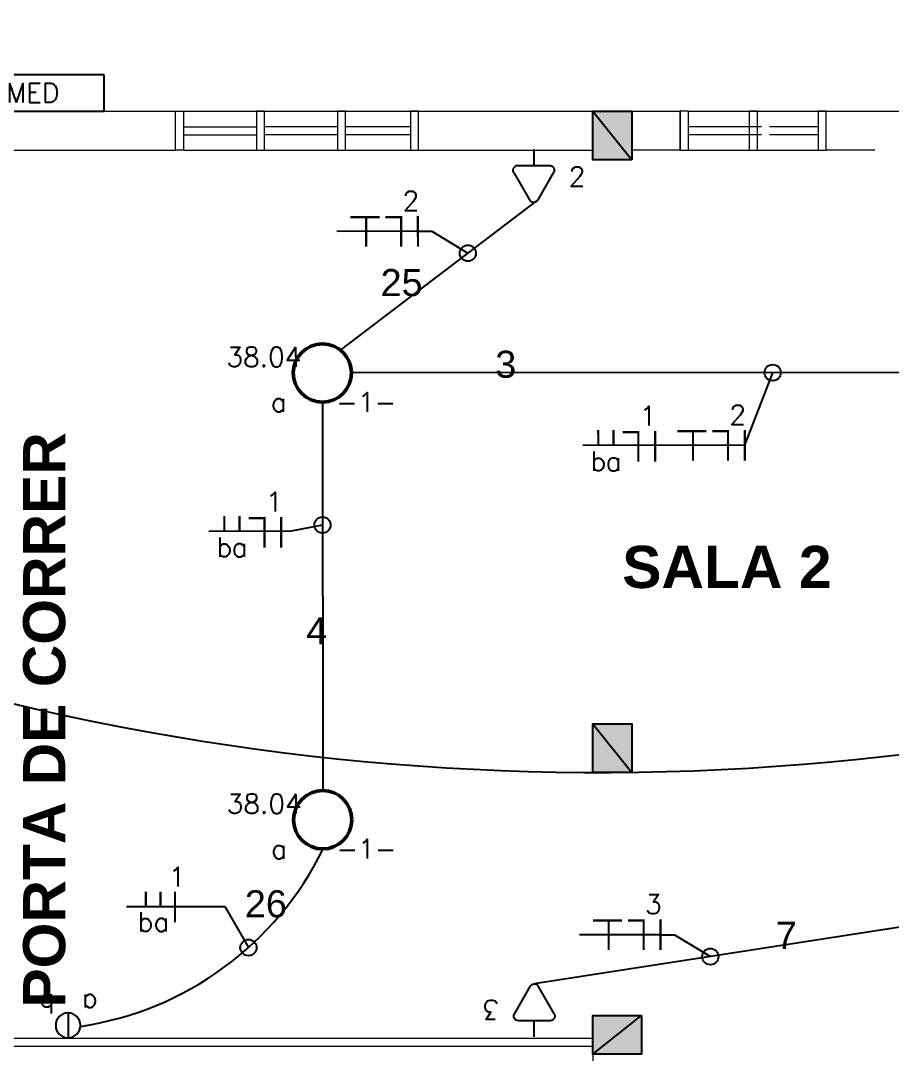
# Model space of a CAD drawing. Header units: millimetres. Extents: x 4360 to 8806, y 1896 to 3880.
# Drawn here: x 4423.96 to 4429.33, y 1906.6 to 1912.98 of the extents above; entities that cross this region are included whole.
import ezdxf
from ezdxf.enums import TextEntityAlignment as Align

# ---------------------------------------------------------------- set-up
doc = ezdxf.new("R2010")
doc.units = ezdxf.units.MM
doc.linetypes.add('ACAD_ISO03W100', pattern=[30, 12, -18])
doc.linetypes.add('Contínuo', pattern=[0])
for name, color, linetype, lineweight in [('C-Paredes-Acessorios', 20, 'Continuous', 5), ('C-Texto', 4, 'Continuous', 9), ('ILUMINAÇÃO', 1, 'Contínuo', 50), ('Quadros', 1, 'Continuous', 25), ('TOMADAS', 1, 'Continuous', 25)]:
    doc.layers.add(name, color=color, linetype=linetype, lineweight=lineweight)
doc.layers.add('C-Pilares', color=7, linetype='Continuous', plot=False)
for name, color, linetype in [('CIRCUITOS', 255, 'Continuous'), ('Eletrodutos', 4, 'Continuous'), ('INTERRUPTORES', 1, 'Continuous')]:
    doc.layers.add(name, color=color, linetype=linetype)
doc.styles.add('BOLD', font='arialbd.ttf')
doc.styles.add('RomanS', font='romans.shx')
doc.styles.get("Standard").update_dxf_attribs({"font": 'arial.ttf'})

# ---------------------------------------------------------------- blocks, each defined once
blk = doc.blocks.new('A$C2A3D30EB')
at = {"layer": 'C-Pilares'}
for color, points in [(6, [(0, 0), (24, 30), (0, 30)]), (6, [(24, 30), (0, 30), (0, 0)]), (135, [(24, 30), (0, 0), (24, 0)])]:
    blk.add_hatch(color=color, dxfattribs=at).paths.add_polyline_path(points)
blk.add_line((24, 30), (0, 0), dxfattribs=at)
at = {"layer": 'C-Pilares', "color": 7}
blk.add_lwpolyline([(0, 0), (24, 0), (24, 30), (0, 30)], close=True, dxfattribs=at)
blk = doc.blocks.new('TEBAI01')
for p, q in [((-1.617, 1.949), (-0.353, 4.139)), ((0.353, 4.139), (1.631, 1.925)), ((-1.297, 1.32), (1.28, 1.32)), ((0, 0), (0, 1.32))]:
    blk.add_line(p, q)
for centre, start, end in [((0, 3.967), 26.04787, 153.95213), ((-1.302, 1.713), 143.13324, 270.77697), ((1.3, 1.713), 267.18113, 32.56886)]:
    blk.add_arc(centre, 0.393, start, end)
at = {"style": 'RomanS', "flags": 8}
for tag, p in [('020', (-5.031, 2.198)), ('001', (3.561, 2.226))]:
    blk.add_attdef(tag, text='', height=1.6, dxfattribs=at).set_placement(p, align=Align.MIDDLE_CENTER)
blk = doc.blocks.new('A$C0BD3781F')
blk.add_circle((0.36, 0.36), 0.36)
at = {"style": 'RomanS', "flags": 8}
for tag, p in [('001', (0.188, 0.472)), ('009', (0.502, 0.474)), ('020', (0.356, 0.232))]:
    blk.add_attdef(tag, text='', height=0.16, dxfattribs=at).set_placement(p, align=Align.MIDDLE_CENTER)
blk = doc.blocks.new('IR2S02')
blk.add_line((0, 0), (0, 2.034))
blk.add_circle((0, 1.017), 1.017)
at = {"style": 'RomanS', "flags": 8}
for tag, p in [('030', (-1.743, 2.296)), ('009', (1.811, 2.295))]:
    blk.add_attdef(tag, text='', height=1.6, dxfattribs=at).set_placement(p, align=Align.MIDDLE_CENTER)
blk = doc.blocks.new('FNT')
at = {"const_width": 0.24}
for points in [[(0.12, 1.68), (0.12, -1.68)], [(1.84, 1.56), (3.68, 1.56)], [(1.96, 1.44), (1.96, -1.68)], [(4.32, 1.56), (7.52, 1.56)], [(5.8, 1.44), (5.8, -1.68)]]:
    blk.add_lwpolyline(points, dxfattribs=at)
at = {"style": 'RomanS', "flags": 8}
blk.add_attdef('001', text='', height=1.6, dxfattribs=at).set_placement((0.89, 3.34), align=Align.MIDDLE_CENTER)
blk = doc.blocks.new('A$C27EA2FDF')
at = {"const_width": 0.009}
for points in [[(0.0398, 0.126), (0.0398, 0)], [(0.1043, 0.1215), (0.1733, 0.1215)], [(0.1088, 0.117), (0.1088, 0)]]:
    blk.add_lwpolyline(points, dxfattribs=at)
at = {"style": 'RomanS', "flags": 8}
blk.add_attdef('001', text='', height=0.06, dxfattribs=at).set_placement((0.0686, 0.1884), align=Align.MIDDLE_CENTER)
blk = doc.blocks.new('FRRR')
at = {"const_width": 0.24}
blk.add_lwpolyline([(1.72, 1.68), (1.72, 0)], dxfattribs=at)
at = {"style": 'RomanS', "flags": 8}
blk.add_attdef('009', text='', height=1.6, dxfattribs=at).set_placement((1.72, -1.67), align=Align.MIDDLE_CENTER)
blk = doc.blocks.new('FRR')
at = {"const_width": 0.24}
for points in [[(0.12, 1.68), (0.12, -1.68)], [(1.72, 1.68), (1.72, 0)], [(3.32, 1.68), (3.32, 0)]]:
    blk.add_lwpolyline(points, dxfattribs=at)
at = {"style": 'RomanS', "flags": 8}
for tag, p in [('001', (-0.1, 3.31)), ('009', (1.63, -1.63)), ('030', (3.37, -1.63))]:
    blk.add_attdef(tag, text='', height=1.6, dxfattribs=at).set_placement(p, align=Align.MIDDLE_CENTER)
blk = doc.blocks.new('A$C4C292237')
at = {"linetype": 'Continuous'}
for p, q in [((1.1, 0.5727), (0, 0.5727)), ((0, 0.5727), (0, 0.2727)), ((1.1, 0.2727), (1.1, 0.5727)), ((0, 0.2727), (1.1, 0.2727))]:
    blk.add_line(p, q, dxfattribs=at)
at = {"linetype": 'Continuous', "style": 'RomanS'}
blk.add_text('MED', height=0.16, dxfattribs=at).set_placement((0.294, 0.3454))
at = {"linetype": 'Continuous', "style": 'RomanS', "flags": 8}
blk.add_attdef('002', text='', height=0.16, dxfattribs=at).set_placement((0.5252, 0.7424), align=Align.MIDDLE_CENTER)
blk.add_attdef('020', text='', height=0.16, dxfattribs=at).set_placement((0.5393, 0.08), align=Align.MIDDLE_RIGHT)

msp = doc.modelspace()

# ---------------------------------------------------------------- linework, layer by layer
at = {"layer": 'C-Paredes-Acessorios'}
for p, q in [((4422.56946, 1912.41768), (4424.90946, 1912.41768)), ((4424.90946, 1912.17768), (4424.90946, 1912.41768)), ((4424.95946, 1912.41768), (4426.40946, 1912.41768)), ((4426.40946, 1912.41768), (4428.02446, 1912.41768)), ((4426.40946, 1912.17768), (4426.40946, 1912.41768)), ((4428.02446, 1912.17768), (4428.02446, 1912.41768)), ((4428.02446, 1912.17768), (4428.02446, 1912.41768)), ((4428.02446, 1912.17768), (4428.02446, 1912.41768)), ((4428.02446, 1912.17768), (4428.02446, 1912.41768)), ((4428.02446, 1912.17768), (4428.02446, 1912.41768)), ((4428.02446, 1912.17768), (4428.02446, 1912.41768)), ((4428.02446, 1912.17768), (4428.02446, 1912.41768)), ((4428.02446, 1912.17768), (4428.02446, 1912.41768)), ((4428.02446, 1912.17768), (4428.02446, 1912.41768)), ((4428.02446, 1912.17768), (4428.02446, 1912.41768)), ((4428.02446, 1912.17768), (4428.02446, 1912.41768)), ((4428.02446, 1912.17768), (4428.02446, 1912.41768)), ((4428.02446, 1912.17768), (4428.02446, 1912.41768)), ((4428.02446, 1912.17768), (4428.02446, 1912.41768)), ((4428.02446, 1912.17768), (4428.02446, 1912.41768)), ((4428.02446, 1912.17768), (4428.02446, 1912.41768)), ((4428.02446, 1912.17768), (4428.02446, 1912.41768)), ((4428.04946, 1912.41768), (4428.04946, 1912.41768)), ((4428.04946, 1912.41768), (4428.04946, 1912.41768)), ((4428.04946, 1912.41768), (4428.04946, 1912.41768)), ((4428.04946, 1912.41768), (4428.04946, 1912.41768)), ((4428.04946, 1912.41768), (4428.04946, 1912.41768)), ((4428.04946, 1912.41768), (4428.04946, 1912.41768)), ((4428.07446, 1912.41768), (4428.92446, 1912.41768)), ((4428.92446, 1912.41768), (4430.48946, 1912.41768)), ((4428.92446, 1912.17768), (4428.92446, 1912.41768)), ((4428.92446, 1912.17768), (4428.92446, 1912.41768)), ((4428.92446, 1912.17768), (4428.92446, 1912.41768)), ((4428.92446, 1912.17768), (4428.92446, 1912.41768)), ((4428.92446, 1912.17768), (4428.92446, 1912.41768)), ((4428.92446, 1912.17768), (4428.92446, 1912.41768)), ((4424.95946, 1912.32268), (4425.40946, 1912.32268)), ((4425.90946, 1912.32268), (4425.45946, 1912.32268)), ((4426.35946, 1912.32268), (4425.95946, 1912.32268)), ((4428.09946, 1912.32268), (4428.07446, 1912.32268)), ((4424.95946, 1912.27268), (4425.40946, 1912.27268)), ((4425.90946, 1912.27268), (4425.45946, 1912.27268)), ((4426.35946, 1912.27268), (4425.95946, 1912.27268)), ((4428.09946, 1912.27268), (4428.07446, 1912.27268)), ((4423.88446, 1912.17768), (4424.90946, 1912.17768)), ((4424.95946, 1912.17768), (4426.40946, 1912.17768)), ((4426.40946, 1912.17768), (4427.48446, 1912.17768)), ((4428.02446, 1912.17768), (4427.72446, 1912.17768)), ((4428.04946, 1912.17768), (4428.04946, 1912.17768)), ((4428.07446, 1912.17768), (4428.92446, 1912.17768)), ((4429.22446, 1912.17768), (4428.92446, 1912.17768)), ((4427.48446, 1906.83768), (4427.48446, 1905.52268)), ((4421.66446, 1906.69768), (4427.48446, 1906.69768)), ((4421.66446, 1906.64768), (4427.48446, 1906.64768))]:
    msp.add_line(p, q, dxfattribs=at)
at = {"layer": 'C-Paredes-Acessorios', "linetype": 'ACAD_ISO03W100'}
for p, q in [((4428.52446, 1912.32268), (4428.07446, 1912.32268)), ((4428.87446, 1912.32268), (4428.57446, 1912.32268)), ((4428.52446, 1912.27268), (4428.07446, 1912.27268)), ((4428.87446, 1912.27268), (4428.57446, 1912.27268))]:
    msp.add_line(p, q, dxfattribs=at)
at = {"layer": 'C-Paredes-Acessorios', "color": 3}
for points in [[(4424.90946, 1912.41768), (4424.95946, 1912.41768), (4424.95946, 1912.17768), (4424.90946, 1912.17768)], [(4424.90946, 1912.41768), (4424.90946, 1912.41768), (4424.95946, 1912.41768), (4424.95946, 1912.17768), (4424.90946, 1912.17768)], [(4426.40946, 1912.41768), (4426.35946, 1912.41768), (4426.35946, 1912.17768), (4426.40946, 1912.17768)]]:
    msp.add_lwpolyline(points, dxfattribs=at)
for points in [[(4425.45946, 1912.17768), (4425.45946, 1912.41768), (4425.40946, 1912.41768), (4425.40946, 1912.17768)], [(4425.95946, 1912.17768), (4425.95946, 1912.41768), (4425.90946, 1912.41768), (4425.90946, 1912.17768)], [(4428.07446, 1912.17768), (4428.07446, 1912.41768), (4428.02446, 1912.41768), (4428.02446, 1912.17768)], [(4428.49946, 1912.17768), (4428.49946, 1912.41768), (4428.44946, 1912.41768), (4428.44946, 1912.17768)], [(4428.92446, 1912.17768), (4428.92446, 1912.41768), (4428.87446, 1912.41768), (4428.87446, 1912.17768)]]:
    msp.add_lwpolyline(points, close=True, dxfattribs=at)
at = {"layer": 'CIRCUITOS'}
for p, q in [((4426.40582, 1911.67712), (4425.90648, 1911.67679)), ((4426.40582, 1911.67712), (4426.49215, 1911.67718)), ((4426.49215, 1911.67718), (4426.71377, 1911.54199)), ((4428.42205, 1910.35625), (4428.5943, 1910.80462)), ((4428.42205, 1910.35625), (4427.42335, 1910.35557)), ((4425.61622, 1909.82547), (4425.81722, 1909.86453)), ((4425.61622, 1909.82547), (4425.11687, 1909.82513)), ((4425.21504, 1907.51003), (4425.36017, 1907.25642)), ((4427.90162, 1907.33593), (4427.40227, 1907.33559)), ((4427.90162, 1907.33593), (4427.98795, 1907.33599)), ((4427.98795, 1907.33599), (4428.20956, 1907.2008))]:
    msp.add_line(p, q, dxfattribs=at)
at = {"layer": 'CIRCUITOS', "linetype": 'Continuous'}
msp.add_line((4424.60913, 1907.50962), (4425.21504, 1907.51003), dxfattribs=at)
at = {"layer": 'CIRCUITOS'}
for centre in [(4426.71377, 1911.54199), (4428.5943, 1910.80462), (4425.81722, 1909.86453), (4425.36017, 1907.25642), (4428.20956, 1907.2008)]:
    msp.add_circle(centre, 0.05, dxfattribs=at)
at = {"layer": 'Eletrodutos'}
for p, q in [((4425.92851, 1910.94372), (4427.14679, 1911.8719)), ((4429.836, 1910.80545), (4425.99659, 1910.80287)), ((4425.81671, 1910.62275), (4425.81833, 1908.22532)), ((4429.86456, 1907.45677), (4427.12353, 1907.03283))]:
    msp.add_line(p, q, dxfattribs=at)
for centre, radius, start, end in [((4427.52403, 1923.93339), 15.59576, 224.62953, 305.930441), ((4424.0334, 1908.73757), 1.9885, 278.391142, 333.982655)]:
    msp.add_arc(centre, radius, start, end, dxfattribs=at)

# ---------------------------------------------------------------- block references
at = {"layer": 'C-Paredes-Acessorios', "xscale": -0.01, "yscale": 0.01, "zscale": 0.01}
for p in [(4427.72446, 1912.11768), (4427.72446, 1912.11768), (4427.72446, 1908.33768), (4427.72446, 1908.33768)]:
    msp.add_blockref('A$C2A3D30EB', p, dxfattribs=at)
at = {"layer": 'C-Paredes-Acessorios', "xscale": -0.01, "yscale": 0.01, "zscale": 0.01, "rotation": 90}
msp.add_blockref('A$C2A3D30EB', (4427.78446, 1906.83768), dxfattribs=at)
msp.add_blockref('A$C2A3D30EB', (4427.78446, 1906.83768), dxfattribs=at)
at = {"layer": 'CIRCUITOS', "lineweight": 30}
ref = msp.add_blockref('FNT', (4426.41257, 1911.67713), dxfattribs=dict(at, xscale=-0.05624999999918143, yscale=0.05624999999918143, zscale=0.05624999999918144, rotation=0.03853063274982915))
ref.add_attrib('001', '2', dxfattribs={"layer": '0', "height": 0.12, "rotation": 0.038531, "style": 'RomanS', "flags": 8}).set_placement((4426.36252, 1911.86513), align=Align.MIDDLE_CENTER)
at = {"layer": 'CIRCUITOS'}
ref = msp.add_blockref('A$C27EA2FDF', (4427.92887, 1910.25531), dxfattribs=dict(at, xscale=-1.5, yscale=1.5, zscale=1.5, rotation=0.03853063274982915))
ref.add_attrib('001', '1', dxfattribs={"layer": '0', "height": 0.12, "rotation": 0.038531, "style": 'RomanS', "flags": 8}).set_placement((4427.82582, 1910.53777), align=Align.MIDDLE_CENTER)
at = {"layer": 'CIRCUITOS', "lineweight": 30}
ref = msp.add_blockref('FNT', (4428.4288, 1910.35625), dxfattribs=dict(at, xscale=-0.05624999999918143, yscale=0.05624999999918143, zscale=0.05624999999918144, rotation=0.03853063274982915))
ref.add_attrib('001', '2', dxfattribs={"layer": '0', "height": 0.12, "rotation": 0.038531, "style": 'RomanS', "flags": 8}).set_placement((4428.37874, 1910.54425), align=Align.MIDDLE_CENTER)
at = {"layer": 'CIRCUITOS'}
ref = msp.add_blockref('FRRR', (4427.61501, 1910.3557), dxfattribs=dict(at, xscale=-0.05624999999999999, yscale=0.05624999999999999, zscale=0.05624999999999999, rotation=0.03853063274982915))
ref.add_attrib('009', 'b', dxfattribs={"layer": '0', "height": 0.12, "rotation": 0.038531, "style": 'RomanS'}).set_placement((4427.51836, 1910.25791), align=Align.MIDDLE_CENTER)
ref = msp.add_blockref('FRRR', (4427.70853, 1910.35577), dxfattribs=dict(at, xscale=-0.05624999999999999, yscale=0.05624999999999999, zscale=0.05624999999999999, rotation=0.03853063274982915))
ref.add_attrib('009', 'a', dxfattribs={"layer": '0', "height": 0.12, "rotation": 0.038531, "style": 'RomanS'}).set_placement((4427.61188, 1910.25797), align=Align.MIDDLE_CENTER)
ref = msp.add_blockref('A$C27EA2FDF', (4425.62239, 1909.72487), dxfattribs=dict(at, xscale=-1.5, yscale=1.5, zscale=1.5, rotation=0.03853063274982915))
ref.add_attrib('001', '1', dxfattribs={"layer": '0', "height": 0.12, "rotation": 0.038531, "style": 'RomanS', "flags": 8}).set_placement((4425.51934, 1910.00733), align=Align.MIDDLE_CENTER)
ref = msp.add_blockref('FRRR', (4425.30853, 1909.82526), dxfattribs=dict(at, xscale=-0.05624999999999999, yscale=0.05624999999999999, zscale=0.05624999999999999, rotation=0.03853063274982915))
ref.add_attrib('009', 'b', dxfattribs={"layer": '0', "height": 0.12, "rotation": 0.038531, "style": 'RomanS'}).set_placement((4425.21189, 1909.72747), align=Align.MIDDLE_CENTER)
ref = msp.add_blockref('FRRR', (4425.40205, 1909.82533), dxfattribs=dict(at, xscale=-0.05624999999999999, yscale=0.05624999999999999, zscale=0.05624999999999999, rotation=0.03853063274982915))
ref.add_attrib('009', 'a', dxfattribs={"layer": '0', "height": 0.12, "rotation": 0.038531, "style": 'RomanS'}).set_placement((4425.3054, 1909.72753), align=Align.MIDDLE_CENTER)
ref = msp.add_blockref('FRR', (4424.91438, 1907.50703), dxfattribs=dict(at, xscale=-0.05624999999999999, yscale=0.05624999999999999, zscale=0.05624999999999999, rotation=0.03853063274982915))
ref.add_attrib('001', '1', dxfattribs={"layer": '0', "height": 0.12, "rotation": 0.038531, "style": 'RomanS'}).set_placement((4424.91982, 1907.69322), align=Align.MIDDLE_CENTER)
ref.add_attrib('009', 'a', dxfattribs={"layer": '0', "height": 0.12, "rotation": 0.038531, "style": 'RomanS'}).set_placement((4424.82257, 1907.41527), align=Align.MIDDLE_CENTER)
ref.add_attrib('030', 'b', dxfattribs={"layer": '0', "height": 0.12, "rotation": 0.038531, "style": 'RomanS'}).set_placement((4424.72514, 1907.4152), align=Align.MIDDLE_CENTER)
at = {"layer": 'CIRCUITOS', "lineweight": 30}
ref = msp.add_blockref('FNT', (4427.90837, 1907.33593), dxfattribs=dict(at, xscale=-0.05624999999918143, yscale=0.05624999999918143, zscale=0.05624999999918144, rotation=0.03853063274982915))
ref.add_attrib('001', '3', dxfattribs={"layer": '0', "height": 0.12, "rotation": 0.038531, "style": 'RomanS', "flags": 8}).set_placement((4427.85831, 1907.52393), align=Align.MIDDLE_CENTER)
at = {"layer": 'ILUMINAÇÃO'}
ref = msp.add_blockref('A$C0BD3781F', (4425.99645, 1910.98287), dxfattribs=dict(at, xscale=0.5, yscale=0.5, zscale=0.5, rotation=180.0385306327499))
ref.add_attrib('020', '38.04', dxfattribs={"layer": '0', "height": 0.12, "rotation": 0.038531, "style": 'RomanS', "flags": 8}).set_placement((4425.45624, 1910.90152), align=Align.MIDDLE_CENTER)
ref.add_attrib('009', 'a', dxfattribs={"layer": '0', "height": 0.12, "rotation": 0.038531, "style": 'RomanS', "flags": 8}).set_placement((4425.54671, 1910.62257), align=Align.MIDDLE_CENTER)
ref.add_attrib('001', '-1-', dxfattribs={"layer": '0', "height": 0.12, "rotation": 0.038531, "style": 'RomanS', "flags": 8}).set_placement((4426.08671, 1910.62293), align=Align.MIDDLE_CENTER)
ref = msp.add_blockref('A$C0BD3781F', (4425.9983, 1908.22543), dxfattribs=dict(at, xscale=0.5, yscale=0.5, zscale=0.5, rotation=180.0385306327499))
ref.add_attrib('020', '38.04', dxfattribs={"layer": '0', "height": 0.12, "rotation": 0.038531, "style": 'RomanS', "flags": 8}).set_placement((4425.45809, 1908.14409), align=Align.MIDDLE_CENTER)
ref.add_attrib('009', 'a', dxfattribs={"layer": '0', "height": 0.12, "rotation": 0.038531, "style": 'RomanS', "flags": 8}).set_placement((4425.54857, 1907.86513), align=Align.MIDDLE_CENTER)
ref.add_attrib('001', '-1-', dxfattribs={"layer": '0', "height": 0.12, "rotation": 0.038531, "style": 'RomanS', "flags": 8}).set_placement((4426.08857, 1907.8655), align=Align.MIDDLE_CENTER)
at = {"layer": 'INTERRUPTORES'}
ref = msp.add_blockref('IR2S02', (4424.24753, 1906.85299), dxfattribs=dict(at, xscale=-0.07500000000000001, yscale=0.07500000000000001, zscale=0.07500000000000001, rotation=180.0385306327499))
ref.add_attrib('009', 'a', dxfattribs={"layer": '0', "height": 0.12, "rotation": 180.038531, "style": 'RomanS'}).set_placement((4424.38333, 1906.90689), align=Align.MIDDLE_CENTER)
ref.add_attrib('030', 'b', dxfattribs={"layer": '0', "height": 0.12, "rotation": 180.038531, "style": 'RomanS'}).set_placement((4424.11674, 1906.90875), align=Align.MIDDLE_CENTER)
at = {"layer": 'Quadros', "xscale": 0.75, "yscale": 0.75, "zscale": 0.75}
msp.add_blockref('A$C4C292237', (4423.64447, 1912.21319), dxfattribs=at)
at = {"layer": 'TOMADAS'}
ref = msp.add_blockref('TEBAI01', (4427.12007, 1912.18233), dxfattribs=dict(at, xscale=-0.07500000006984917, yscale=0.07500000006984917, zscale=0.07500000006984917, rotation=180.0385306336345))
ref.add_attrib('001', '2', dxfattribs={"layer": '0', "height": 0.12, "rotation": 0.038531, "style": 'RomanS', "flags": 8}).set_placement((4427.38726, 1912.01554), align=Align.MIDDLE_CENTER)
ref = msp.add_blockref('TEBAI01', (4427.12375, 1906.70583), dxfattribs=dict(at, xscale=-0.07500000006984917, yscale=0.07500000006984917, zscale=0.07500000006984917, rotation=0.03853063363440157))
ref.add_attrib('001', '3', dxfattribs={"layer": '0', "height": 0.12, "rotation": 180.038531, "style": 'RomanS', "flags": 8}).set_placement((4426.85656, 1906.87262), align=Align.MIDDLE_CENTER)

# ---------------------------------------------------------------- texts
at = {"layer": 'C-Texto', "style": 'BOLD'}
msp.add_text('PORTA DE CORRER', height=0.26, rotation=90, dxfattribs=at).set_placement((4424.23038, 1906.88586))
msp.add_text('SALA 2', height=0.26, dxfattribs=at).set_placement((4427.66587, 1909.47597))
at = {"layer": 'Eletrodutos', "attachment_point": 3, "rotation": 0.038531}
for s, insert, char_height in [('25', (4426.43489, 1911.44429), 0.167023), ('3', (4427.01243, 1910.94026), 0.16702), ('4', (4425.84652, 1909.29541), 0.16702), ('26', (4425.59744, 1907.61049), 0.167023), ('7', (4428.74312, 1907.41559), 0.16702)]:
    msp.add_mtext_dynamic_manual_height_columns(s, width=0.2590259, gutter_width=0.83512, heights=[0], dxfattribs=dict(at, insert=insert, char_height=char_height))

doc.saveas('drawing.dxf')
